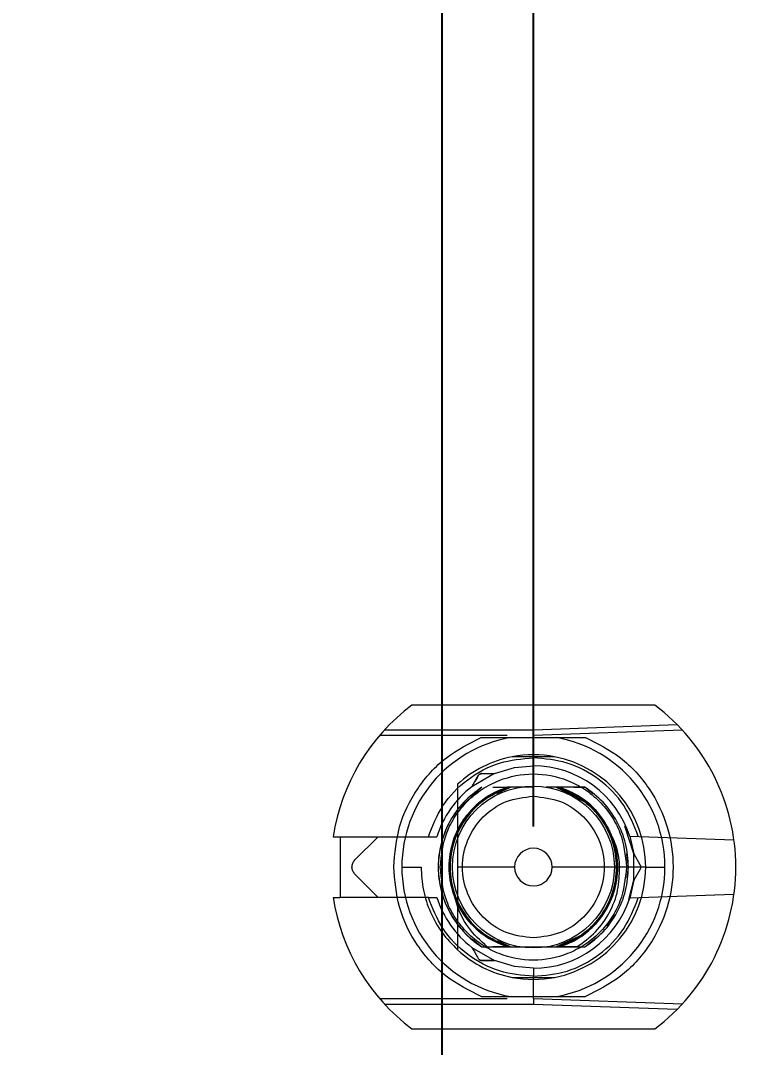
# Model space of a CAD drawing. Header units: millimetres. Extents: x -84 to 500, y -79 to 355.
# Drawn here: x 317.02 to 335.18, y 236.08 to 261.46 of the extents above; entities that cross this region are included whole.
import ezdxf
from ezdxf.lldxf.tags import DXFTag

# ---------------------------------------------------------------- set-up
doc = ezdxf.new("R2010")
doc.units = ezdxf.units.MM
doc.header["$PDSIZE"] = -1
tags = doc.linetypes.add('HIDDEN', pattern=[1.905, 1.27, -0.635]).pattern_tags.tags
tags[6:7] = [DXFTag(74, 4), DXFTag(75, 0), DXFTag(340, '0'), DXFTag(46, 1.0), DXFTag(50, 0.0), DXFTag(44, 0.0), DXFTag(45, 0.0)]
tags[4:5] = [DXFTag(74, 4), DXFTag(75, 0), DXFTag(340, '0'), DXFTag(46, 1.0), DXFTag(50, 0.0), DXFTag(44, 0.0), DXFTag(45, 0.0)]
doc.dimstyles.new('ISO-25', dxfattribs={"dimtxt": 2.5, "dimasz": 2.5, "dimexe": 1.25, "dimexo": 0.625, "dimtad": 1, "dimtxsty": 'Standard', "dimcen": 2.5, "dimadec": 0, "dimazin": 0, "dimtfac": 1, "dimtmove": 0, "dimatfit": 3, "dimfxl": 0, "dimarcsym": 0})

# ---------------------------------------------------------------- blocks, each defined once
blk = doc.blocks.new('*D104')
at = {"color": 0, "linetype": 'ByBlock', "lineweight": -2}
for p, q in [((357.387, 315.419), (357.387, 343.952)), ((359.8, 308.815), (357.387, 315.419)), ((359.8, 282.085), (359.8, 308.815))]:
    blk.add_line(p, q, dxfattribs=at)
at = {"layer": 'DEFPOINTS', "color": 0, "linetype": 'ByBlock'}
blk.add_point((359.8, 281.085), dxfattribs=at)
at = {"color": 0, "linetype": 'ByBlock', "insert": (354.113, 333.75), "char_height": 3.5, "attachment_point": 5, "rotation": 90}
blk.add_mtext('359,800', dxfattribs=at)
blk = doc.blocks.new('*D103')
at = {"color": 0, "linetype": 'ByBlock', "lineweight": -2}
blk.add_line((392.56, 287.37), (392.56, 345.31), dxfattribs=at)
at = {"layer": 'DEFPOINTS', "color": 0, "linetype": 'ByBlock'}
blk.add_point((392.56, 286.37), dxfattribs=at)
at = {"color": 0, "linetype": 'ByBlock', "insert": (389.286, 334.81), "char_height": 3.5, "attachment_point": 5, "rotation": 90}
blk.add_mtext('392,560', dxfattribs=at)
blk = doc.blocks.new('*D60')
at = {"color": 0, "linetype": 'ByBlock', "lineweight": -2}
for p, q in [((429.688, 279.42), (436.292, 282.059)), ((436.292, 282.059), (465.42, 282.059)), ((399.51, 279.42), (429.688, 279.42))]:
    blk.add_line(p, q, dxfattribs=at)
at = {"layer": 'DEFPOINTS', "color": 0, "linetype": 'ByBlock'}
blk.add_point((398.51, 279.42), dxfattribs=at)
at = {"color": 0, "linetype": 'ByBlock', "insert": (454.92, 285.333), "char_height": 3.5, "attachment_point": 5}
blk.add_mtext('279,420', dxfattribs=at)
blk = doc.blocks.new('*D190')
at = {"color": 0, "linetype": 'ByBlock', "lineweight": -2}
for p, q in [((429.827, 280.62), (436.431, 290.705)), ((436.431, 290.705), (464.964, 290.705)), ((361.265, 280.62), (429.827, 280.62))]:
    blk.add_line(p, q, dxfattribs=at)
at = {"layer": 'DEFPOINTS', "color": 0, "linetype": 'ByBlock'}
blk.add_point((360.265, 280.62), dxfattribs=at)
at = {"color": 0, "linetype": 'ByBlock', "insert": (454.762, 293.979), "char_height": 3.5, "attachment_point": 5}
blk.add_mtext('280,620', dxfattribs=at)
blk = doc.blocks.new('*D116')
at = {"color": 0, "linetype": 'ByBlock', "lineweight": -2}
for p, q in [((400.941, 308.34), (400.941, 337.468)), ((407.239, 301.736), (400.941, 308.34)), ((407.239, 211.51), (407.239, 301.736))]:
    blk.add_line(p, q, dxfattribs=at)
at = {"layer": 'DEFPOINTS', "color": 0, "linetype": 'ByBlock'}
blk.add_point((407.239, 210.51), dxfattribs=at)
at = {"color": 0, "linetype": 'ByBlock', "insert": (397.667, 326.968), "char_height": 3.5, "attachment_point": 5, "rotation": 90}
blk.add_mtext('407,239', dxfattribs=at)
blk = doc.blocks.new('*D94')
at = {"color": 0, "linetype": 'ByBlock', "lineweight": -2}
for p, q in [((432.095, 298.31), (435.867, 300.366)), ((435.867, 300.366), (463.84, 300.366)), ((426.491, 298.31), (432.095, 298.31))]:
    blk.add_line(p, q, dxfattribs=at)
at = {"layer": 'DEFPOINTS', "color": 0, "linetype": 'ByBlock'}
blk.add_point((425.491, 298.31), dxfattribs=at)
at = {"color": 0, "linetype": 'ByBlock', "insert": (453.918, 303.64), "char_height": 3.5, "attachment_point": 5}
blk.add_mtext('298,310', dxfattribs=at)
blk = doc.blocks.new('*D100')
at = {"color": 0, "linetype": 'ByBlock', "lineweight": -2}
for p, q in [((438.404, 304.8), (441.522, 311.942)), ((441.522, 311.942), (469.46, 311.942)), ((432.8, 304.8), (438.404, 304.8))]:
    blk.add_line(p, q, dxfattribs=at)
at = {"layer": 'DEFPOINTS', "color": 0, "linetype": 'ByBlock'}
blk.add_point((431.8, 304.8), dxfattribs=at)
at = {"color": 0, "linetype": 'ByBlock', "insert": (459.555, 315.216), "char_height": 3.5, "attachment_point": 5}
blk.add_mtext('304,800', dxfattribs=at)
blk = doc.blocks.new('*D102')
at = {"color": 0, "linetype": 'ByBlock', "lineweight": -2}
for p, q in [((423.034, 313.81), (423.034, 341.188)), ((431.8, 311.404), (423.034, 313.81)), ((431.8, 305.8), (431.8, 311.404))]:
    blk.add_line(p, q, dxfattribs=at)
at = {"layer": 'DEFPOINTS', "color": 0, "linetype": 'ByBlock'}
blk.add_point((431.8, 304.8), dxfattribs=at)
at = {"color": 0, "linetype": 'ByBlock', "insert": (419.76, 331.563), "char_height": 3.5, "attachment_point": 5, "rotation": 90}
blk.add_mtext('431,800', dxfattribs=at)
blk = doc.blocks.new('*D114')
at = {"color": 0, "linetype": 'ByBlock', "lineweight": -2}
for p, q in [((427.163, 240.585), (433.767, 246.415)), ((433.767, 246.415), (462.895, 246.415)), ((407.051, 240.585), (427.163, 240.585))]:
    blk.add_line(p, q, dxfattribs=at)
at = {"layer": 'DEFPOINTS', "color": 0, "linetype": 'ByBlock'}
blk.add_point((406.051, 240.585), dxfattribs=at)
at = {"color": 0, "linetype": 'ByBlock', "insert": (452.395, 249.689), "char_height": 3.5, "attachment_point": 5}
blk.add_mtext('240,585', dxfattribs=at)
blk = doc.blocks.new('*D117')
at = {"color": 0, "linetype": 'ByBlock', "lineweight": -2}
for p, q in [((375.623, 311.577), (375.623, 340.11)), ((378.2, 304.973), (375.623, 311.577)), ((378.2, 242.005), (378.2, 304.973))]:
    blk.add_line(p, q, dxfattribs=at)
at = {"layer": 'DEFPOINTS', "color": 0, "linetype": 'ByBlock'}
blk.add_point((378.2, 241.005), dxfattribs=at)
at = {"color": 0, "linetype": 'ByBlock', "insert": (372.349, 329.907), "char_height": 3.5, "attachment_point": 5, "rotation": 90}
blk.add_mtext('378,200', dxfattribs=at)
blk = doc.blocks.new('*D118')
at = {"color": 0, "linetype": 'ByBlock', "lineweight": -2}
for p, q in [((346.874, 316.264), (346.874, 343.047)), ((350.01, 309.66), (346.874, 316.264)), ((350.01, 242.005), (350.01, 309.66))]:
    blk.add_line(p, q, dxfattribs=at)
at = {"layer": 'DEFPOINTS', "color": 0, "linetype": 'ByBlock'}
blk.add_point((350.01, 241.005), dxfattribs=at)
at = {"color": 0, "linetype": 'ByBlock', "insert": (343.6, 333.72), "char_height": 3.5, "attachment_point": 5, "rotation": 90}
blk.add_mtext('350,010', dxfattribs=at)
blk = doc.blocks.new('*D186')
at = {"color": 0, "linetype": 'ByBlock', "lineweight": -2}
for p, q in [((332.635, 315.682), (332.635, 344.81)), ((329.69, 309.078), (332.635, 315.682)), ((329.69, 241.54), (329.69, 309.078))]:
    blk.add_line(p, q, dxfattribs=at)
at = {"layer": 'DEFPOINTS', "color": 0, "linetype": 'ByBlock'}
blk.add_point((329.69, 240.54), dxfattribs=at)
at = {"color": 0, "linetype": 'ByBlock', "insert": (329.361, 334.31), "char_height": 3.5, "attachment_point": 5, "rotation": 90}
blk.add_mtext('329,690', dxfattribs=at)
blk = doc.blocks.new('*D185')
at = {"color": 0, "linetype": 'ByBlock', "lineweight": -2}
for p, q in [((325.43, 309.484), (325.43, 338.612)), ((327.44, 302.88), (325.43, 309.484)), ((327.44, 174.27), (327.44, 302.88))]:
    blk.add_line(p, q, dxfattribs=at)
at = {"layer": 'DEFPOINTS', "color": 0, "linetype": 'ByBlock'}
blk.add_point((327.44, 173.27), dxfattribs=at)
at = {"color": 0, "linetype": 'ByBlock', "insert": (322.156, 328.112), "char_height": 3.5, "attachment_point": 5, "rotation": 90}
blk.add_mtext('327,440', dxfattribs=at)
blk = doc.blocks.new('*D187')
at = {"color": 0, "linetype": 'ByBlock', "lineweight": -2}
for p, q in [((338.803, 312.856), (338.803, 341.984)), ((347.76, 306.252), (338.803, 312.856)), ((347.76, 174.27), (347.76, 306.252))]:
    blk.add_line(p, q, dxfattribs=at)
at = {"layer": 'DEFPOINTS', "color": 0, "linetype": 'ByBlock'}
blk.add_point((347.76, 173.27), dxfattribs=at)
at = {"color": 0, "linetype": 'ByBlock', "insert": (335.529, 331.484), "char_height": 3.5, "attachment_point": 5, "rotation": 90}
blk.add_mtext('347,760', dxfattribs=at)
blk = doc.blocks.new('*D188')
at = {"color": 0, "linetype": 'ByBlock', "lineweight": -2}
for p, q in [((366.99, 308.283), (366.99, 337.411)), ((375.63, 301.679), (366.99, 308.283)), ((375.63, 176.67), (375.63, 301.679))]:
    blk.add_line(p, q, dxfattribs=at)
at = {"layer": 'DEFPOINTS', "color": 0, "linetype": 'ByBlock'}
blk.add_point((375.63, 175.67), dxfattribs=at)
at = {"color": 0, "linetype": 'ByBlock', "insert": (363.716, 326.911), "char_height": 3.5, "attachment_point": 5, "rotation": 90}
blk.add_mtext('375,630', dxfattribs=at)

msp = doc.modelspace()

# ---------------------------------------------------------------- linework, layer by layer
at = {"color": 7, "linetype": 'Continuous', "lineweight": 15}
for p, q in [((332.69, 244.54), (326.69, 244.54)), ((324.7466, 241.29), (324.915, 241.29)), ((324.915, 241.29), (324.915, 239.79)), ((326.44, 240.54), (326.915, 240.54)), ((329.2252, 240.54), (327.815, 240.54)), ((332.465, 240.54), (330.1548, 240.54)), ((332.465, 240.54), (332.94, 240.54)), ((324.7466, 239.79), (324.915, 239.79)), ((326.69, 236.54), (332.69, 236.54))]:
    msp.add_line(p, q, dxfattribs=at)
at = {"color": 7, "linetype": 'HIDDEN', "lineweight": 0}
for p, q in [((326.0187, 243.9343), (329.69, 243.9343)), ((329.69, 243.9344), (333.2425, 244.0585)), ((329.69, 243.79), (329.69, 243.9344)), ((333.3757, 243.9187), (329.69, 243.79)), ((329.0397, 243.79), (325.8903, 243.79)), ((329.69, 243.24), (329.69, 243.79)), ((329.69, 243.24), (329.69, 243.04)), ((330.2144, 243.265), (330.2144, 243.265)), ((328.7301, 242.8484), (328.1709, 242.5255)), ((328.1709, 242.5255), (328.3284, 242.7984)), ((327.8008, 241.9376), (328.4165, 242.515)), ((328.4165, 242.515), (328.1805, 242.3172)), ((328.4674, 242.2211), (329.0391, 242.515)), ((328.4674, 242.221), (329.0391, 242.515)), ((328.6891, 242.515), (329.0391, 242.515)), ((328.785, 242.3552), (329.124, 242.515)), ((329.124, 242.515), (328.785, 242.3552)), ((329.0391, 242.515), (328.798, 242.391)), ((329.3748, 242.515), (329.124, 242.515)), ((329.6084, 242.515), (329.3748, 242.515)), ((329.69, 242.515), (329.4219, 242.515)), ((330.256, 242.515), (330.0052, 242.515)), ((330.256, 242.515), (330.9615, 242.1538)), ((330.256, 242.515), (330.7259, 242.2934)), ((330.7258, 242.2935), (330.256, 242.515)), ((330.256, 242.515), (330.7881, 242.2641)), ((330.7881, 242.2641), (330.256, 242.515)), ((330.256, 242.515), (330.7881, 242.2641)), ((330.7881, 242.2641), (330.256, 242.515)), ((330.9635, 242.515), (330.3409, 242.515)), ((330.7879, 242.2852), (330.3409, 242.515)), ((330.3409, 242.515), (330.8549, 242.2507)), ((330.8549, 242.2507), (330.3409, 242.515)), ((330.3409, 242.515), (330.8549, 242.2507)), ((330.6909, 242.515), (330.9635, 242.515)), ((331.1029, 242.3982), (330.9635, 242.515)), ((331.161, 242.3496), (330.9635, 242.515)), ((332.1691, 240.8629), (331.9489, 241.551)), ((332.0701, 241.3049), (334.6442, 241.215)), ((332.0701, 241.3049), (332.1691, 240.8629)), ((324.915, 241.29), (327.0963, 241.29)), ((325.2819, 240.7168), (325.8552, 241.29)), ((332.04, 240.54), (331.9994, 240.8637)), ((332.04, 240.54), (332.0011, 240.8503)), ((332.1691, 240.8629), (332.3266, 240.59)), ((332.1691, 240.2171), (332.1691, 240.8629)), ((332.0068, 240.2751), (332.04, 240.54)), ((325.8552, 239.79), (325.2819, 240.3632)), ((332.3266, 240.49), (332.1691, 240.2171)), ((332.05, 239.7392), (332.1691, 240.2171)), ((332.1691, 240.2171), (332.0701, 239.7751)), ((327.0963, 239.79), (324.915, 239.79)), ((334.6442, 239.865), (332.0701, 239.7751)), ((331.5145, 239.0834), (331.7252, 239.365)), ((330.8125, 238.8274), (330.256, 238.565)), ((330.256, 238.565), (330.8125, 238.8274)), ((330.8125, 238.8274), (330.256, 238.565)), ((330.256, 238.565), (330.8125, 238.8274)), ((330.3409, 238.565), (330.8532, 238.8284)), ((330.9635, 238.565), (331.237, 238.7942)), ((328.1709, 238.5545), (328.7301, 238.2316)), ((328.1881, 238.7564), (328.4165, 238.565)), ((328.2382, 238.7144), (328.4165, 238.565)), ((328.4165, 238.565), (329.3748, 238.565)), ((328.6891, 238.565), (329.0391, 238.565)), ((329.0391, 238.565), (328.6891, 238.565)), ((328.7243, 238.7269), (329.0391, 238.565)), ((329.124, 238.565), (328.8067, 238.7146)), ((328.8111, 238.7125), (329.124, 238.565)), ((329.3748, 238.565), (330.0052, 238.565)), ((330.0052, 238.565), (330.7626, 238.565)), ((330.3409, 238.565), (330.9635, 238.565)), ((330.7626, 238.565), (330.3409, 238.565)), ((328.7301, 238.2316), (328.415, 238.2316)), ((329.69, 238.04), (329.69, 237.84)), ((329.69, 237.29), (329.69, 237.84)), ((325.8903, 237.29), (329.0397, 237.29)), ((329.69, 237.29), (333.3757, 237.1613)), ((329.69, 237.29), (329.69, 237.1457)), ((329.69, 237.1457), (326.0187, 237.1457)), ((333.2425, 237.0215), (329.69, 237.1456))]:
    msp.add_line(p, q, dxfattribs=at)
at = {"color": 7, "linetype": 'HIDDEN', "lineweight": 0, "flags": 128}
for points in [[(328.7301, 242.8484), (329.2244, 242.9963), (329.6985, 243.04)], [(328.4165, 242.515), (328.4165, 242.515)], [(329.124, 242.515), (329.124, 242.515)], [(329.124, 242.515), (329.124, 242.515)], [(329.124, 242.515), (329.124, 242.515)], [(329.124, 242.515), (329.124, 242.515)], [(329.124, 242.515), (329.124, 242.515)], [(330.256, 242.515), (330.256, 242.515)], [(330.256, 242.515), (330.256, 242.515)], [(330.256, 242.515), (330.256, 242.515)], [(330.256, 242.515), (330.256, 242.515)], [(330.256, 242.515), (330.256, 242.515)], [(330.256, 242.515), (330.256, 242.515)], [(330.256, 242.515), (330.256, 242.515)], [(330.256, 242.515), (330.256, 242.515)], [(330.9635, 242.515), (330.9635, 242.515)], [(327.7608, 239.7639), (327.757, 239.7925), (327.7569, 239.8014), (327.7571, 239.8027), (327.7575, 239.8036), (327.7577, 239.8037), (327.7577, 239.8038), (327.7578, 239.8038), (327.7578, 239.8038), (327.7578, 239.8038), (327.7578, 239.8038), (327.7578, 239.8038), (327.7577, 239.8038), (327.7575, 239.8038), (327.7574, 239.8038), (327.7574, 239.8038), (327.7574, 239.8038), (327.7574, 239.8038), (327.7574, 239.8038), (327.7575, 239.8038), (327.7577, 239.8039), (327.7579, 239.8039), (327.758, 239.804), (327.758, 239.804), (327.7581, 239.804), (327.7581, 239.804), (327.7581, 239.804), (327.7581, 239.804), (327.7584, 239.804), (327.7588, 239.8039), (327.7594, 239.8035), (327.7621, 239.8006), (327.8263, 239.6711), (327.9134, 239.5081)], [(331.4692, 239.5128), (331.4692, 239.5128)], [(328.4165, 238.565), (328.4165, 238.565)], [(328.4165, 238.565), (328.4165, 238.565)], [(328.4165, 238.565), (328.4165, 238.565)], [(328.4165, 238.565), (328.4165, 238.565)], [(328.4165, 238.565), (328.4165, 238.565)], [(328.4165, 238.565), (328.4165, 238.565)], [(328.4165, 238.565), (328.4165, 238.565)], [(328.4165, 238.565), (328.4165, 238.565)], [(329.3748, 238.565), (329.3748, 238.565)], [(330.0052, 238.565), (330.0052, 238.565)], [(330.7172, 238.7608), (330.7172, 238.7608)], [(330.9635, 238.565), (330.9635, 238.565)], [(330.9635, 238.565), (330.9635, 238.565)], [(330.9635, 238.565), (330.9635, 238.565)], [(330.9635, 238.565), (330.9635, 238.565)], [(330.9635, 238.565), (330.9635, 238.565)], [(330.9635, 238.565), (330.9635, 238.565)], [(330.9635, 238.565), (330.9635, 238.565)], [(329.69, 238.04), (329.2244, 238.0837), (328.7301, 238.2316)]]:
    msp.add_lwpolyline(points, dxfattribs=at)
at = {"color": 7, "linetype": 'HIDDEN', "lineweight": 0}
msp.add_circle((329.69, 240.54), 2, dxfattribs=at)
at = {"color": 7, "linetype": 'Continuous', "lineweight": 15}
for radius, start, end in [(5, 126.8699, 171.37307), (5, 306.8699, 53.1301), (3.25, 100.06327, 180), (3.25, 0, 79.93673), (2.775, 100.89324, 132.50663), (2.775, 79.10676, 100.89295), (2.775, 0, 79.10705), (0.4648, 0, 180), (3.25, 180, 259.93673), (0.4648, 180, 0), (2.775, 280.89295, 0), (3.25, 280.06327, 0), (5, 188.62693, 233.1301), (2.775, 227.49336, 259.10705), (2.775, 259.10668, 280.89376)]:
    msp.add_arc((329.69, 240.54), radius, start, end, dxfattribs=at)
at = {"color": 7, "linetype": 'HIDDEN', "lineweight": 0}
for radius, start, end in [(2.5, 17.81569, 90), (2.5, 127.42024, 162.5424), (2.35, 143.50581, 237.18508), (2.5, 197.4576, 232.57976), (2.5, 270, 342.18431)]:
    msp.add_arc((329.69, 240.54), radius, start, end, dxfattribs=at)
at = {"color": 7, "linetype": 'Continuous', "lineweight": 15}
for points, knots in [([(326.24, 240.546), (326.2686, 240.8795), (326.3272, 241.5617), (326.7934, 242.4995), (327.4903, 243.2811), (328.1017, 243.5893), (328.4006, 243.74)], [0, 0, 0, 0, 0.2444238, 0.5, 0.7555762, 1, 1, 1, 1]), ([(328.4006, 243.74), (328.5351, 243.74), (328.7089, 243.74), (328.9032, 243.74), (328.9838, 243.74), (329.0378, 243.74), (329.0774, 243.74), (329.1036, 243.74), (329.1176, 243.74), (329.1217, 243.74), (329.122, 243.74), (329.1221, 243.74)], [0, 0, 0, 0, 0.5219302, 0.6747067, 0.7796367, 0.8517307, 0.9016652, 0.9545658, 0.9758811, 0.9930943, 1, 1, 1, 1]), ([(329.1221, 243.74), (329.298, 243.74), (329.6505, 243.74), (330.0436, 243.74), (330.236, 243.74), (330.2579, 243.74)], [0, 0, 0, 0, 0.4691002, 0.9396132, 1, 1, 1, 1]), ([(330.2579, 243.74), (330.2584, 243.74), (330.2596, 243.74), (330.2713, 243.74), (330.3148, 243.74), (330.5113, 243.74), (330.7452, 243.74), (330.9414, 243.74), (330.9794, 243.74)], [0, 0, 0, 0, 0.0169294, 0.0393005, 0.081695, 0.2361978, 0.8521567, 1, 1, 1, 1]), ([(330.9794, 243.74), (331.2784, 243.5891), (331.8901, 243.2803), (332.5922, 242.497), (333.0406, 241.5573), (333.1886, 240.54), (333.0406, 239.5227), (332.5922, 238.583), (331.8901, 237.7997), (331.2784, 237.4909), (330.9794, 237.34)], [0, 0, 0, 0, 0.1222036, 0.25, 0.3777964, 0.5, 0.6222036, 0.75, 0.8777964, 1, 1, 1, 1]), ([(330.2144, 243.265), (329.9243, 243.265), (329.5712, 243.265), (329.227, 243.265), (329.1656, 243.265)], [0, 0, 0, 0, 0.8214863, 1, 1, 1, 1]), ([(327.815, 242.5857), (327.815, 242.1481), (327.815, 241.5452), (327.815, 240.7563), (327.815, 240.54)], [0, 0, 0, 0, 0.7257574, 1, 1, 1, 1]), ([(328.4006, 237.34), (328.1009, 237.4912), (327.4877, 237.8005), (326.7897, 238.5854), (326.3242, 239.5271), (326.2676, 240.2115), (326.24, 240.546)], [0, 0, 0, 0, 0.2443904, 0.5, 0.7556096, 1, 1, 1, 1]), ([(326.915, 240.54), (326.9264, 240.3482), (326.9493, 239.9647), (327.1341, 239.4155), (327.414, 238.9083), (327.6813, 238.6323), (327.815, 238.4943)], [0, 0, 0, 0, 0.2500002, 0.5000003, 0.7500002, 1, 1, 1, 1]), ([(327.815, 240.54), (327.815, 240.3451), (327.815, 239.8407), (327.815, 239.1589), (327.815, 238.7099), (327.815, 238.4943)], [0, 0, 0, 0, 0.2465257, 0.6381396, 1, 1, 1, 1]), ([(329.1656, 237.815), (329.4557, 237.815), (329.8088, 237.815), (330.153, 237.815), (330.2144, 237.815)], [0, 0, 0, 0, 0.821497, 1, 1, 1, 1]), ([(328.4006, 237.34), (328.5351, 237.34), (328.7089, 237.34), (328.9032, 237.34), (328.9838, 237.34), (329.0378, 237.34), (329.0774, 237.34), (329.1036, 237.34), (329.1176, 237.34), (329.1217, 237.34), (329.122, 237.34), (329.1221, 237.34)], [0, 0, 0, 0, 0.52193018, 0.67470674, 0.7796367, 0.85173069, 0.90166518, 0.95456581, 0.97588111, 0.99309434, 1, 1, 1, 1]), ([(329.1221, 237.34), (329.298, 237.34), (329.6505, 237.34), (330.0436, 237.34), (330.236, 237.34), (330.2579, 237.34)], [0, 0, 0, 0, 0.4691002, 0.9396132, 1, 1, 1, 1]), ([(330.2579, 237.34), (330.2584, 237.34), (330.2596, 237.34), (330.2713, 237.34), (330.3148, 237.34), (330.5113, 237.34), (330.7452, 237.34), (330.9414, 237.34), (330.9794, 237.34)], [0, 0, 0, 0, 0.0169294, 0.0393005, 0.081695, 0.2361978, 0.8521567, 1, 1, 1, 1])]:
    msp.add_open_spline(points, degree=3, knots=knots, dxfattribs=at)
at = {"color": 7, "linetype": 'HIDDEN', "lineweight": 0}
for points, knots in [([(327.0963, 241.29), (327.1995, 241.5543), (327.4117, 242.0972), (328.0409, 242.7335), (328.8269, 243.1612), (329.4074, 243.2142), (329.69, 243.24)], [0, 0, 0, 0, 0.2433924, 0.5, 0.7566076, 1, 1, 1, 1]), ([(332.2816, 241.2975), (332.1778, 241.561), (331.9647, 242.1021), (331.3358, 242.7357), (330.5512, 243.1616), (329.972, 243.2143), (329.69, 243.24)], [0, 0, 0, 0, 0.24342254, 0.5, 0.75657746, 1, 1, 1, 1]), ([(327.39, 240.54), (327.4209, 240.8292), (327.4686, 241.2757), (327.7549, 241.8119), (328.0521, 242.1773), (328.4181, 242.4765), (328.9541, 242.7538), (329.69, 242.8958), (330.4257, 242.7538), (330.9618, 242.4766), (331.3277, 242.1775), (331.625, 241.812), (331.9114, 241.2759), (331.9591, 240.8292), (331.99, 240.54)], [0, 0, 0, 0, 0.1197215, 0.1848235, 0.25, 0.315102, 0.3802785, 0.5, 0.6197215, 0.6848235, 0.75, 0.815102, 0.8802785, 1, 1, 1, 1]), ([(328.3284, 242.7984), (328.3333, 242.8056), (328.3431, 242.82), (328.3645, 242.8358), (328.3889, 242.8464), (328.4063, 242.8477), (328.415, 242.8484)], [0, 0, 0, 0, 0.2508005, 0.5000001, 0.7491996, 1, 1, 1, 1]), ([(328.415, 242.8484), (328.4073, 242.8481), (328.3969, 242.8477), (328.3796, 242.8421), (328.3713, 242.8384), (328.3655, 242.8353), (328.3598, 242.8318), (328.3522, 242.8264), (328.3382, 242.814), (328.3326, 242.805), (328.3284, 242.7984)], [0, 0, 0, 0, 0.30014842, 0.40667581, 0.452606, 0.49587337, 0.54009922, 0.58672415, 0.69453874, 1, 1, 1, 1]), ([(328.415, 242.8484), (328.497, 242.8484), (328.6054, 242.8484), (328.7019, 242.8484), (328.7265, 242.8484), (328.7289, 242.8484), (328.7301, 242.8484)], [0, 0, 0, 0, 0.6387178, 0.8437471, 0.9250006, 1, 1, 1, 1]), ([(328.3284, 242.7984), (328.2874, 242.7273), (328.2332, 242.6335), (328.185, 242.5499), (328.1726, 242.5286), (328.1714, 242.5265), (328.1709, 242.5255)], [0, 0, 0, 0, 0.63872116, 0.84375218, 0.92500378, 1, 1, 1, 1]), ([(329.0391, 242.515), (328.8392, 242.4283), (328.4393, 242.2548), (327.9781, 241.7765), (327.6788, 241.1917), (327.5764, 240.54), (327.6788, 239.8884), (327.9781, 239.3035), (328.4393, 238.8252), (328.8392, 238.6517), (329.0391, 238.565)], [0, 0, 0, 0, 0.12499992, 0.24999986, 0.37499982, 0.4999998, 0.62499981, 0.74999985, 0.87499991, 1, 1, 1, 1]), ([(329.124, 238.565), (328.9172, 238.6459), (328.5035, 238.8077), (328.0213, 239.2843), (327.7074, 239.876), (327.5996, 240.54), (327.7073, 241.204), (328.0213, 241.7957), (328.5035, 242.2723), (328.9172, 242.4341), (329.124, 242.515)], [0, 0, 0, 0, 0.1249999, 0.2499999, 0.375, 0.5000001, 0.625, 0.75, 0.8750001, 1, 1, 1, 1]), ([(329.124, 242.515), (328.9172, 242.4341), (328.5035, 242.2723), (328.0213, 241.7957), (327.7073, 241.204), (327.5996, 240.54), (327.7074, 239.876), (328.0213, 239.2843), (328.5035, 238.8077), (328.9172, 238.6459), (329.124, 238.565)], [0, 0, 0, 0, 0.1249999, 0.25, 0.375, 0.4999999, 0.625, 0.7500001, 0.8750001, 1, 1, 1, 1]), ([(329.124, 238.5651), (328.9172, 238.646), (328.5035, 238.8078), (328.0213, 239.2843), (327.7074, 239.876), (327.5996, 240.54), (327.7074, 241.204), (328.0213, 241.7957), (328.5035, 242.2722), (328.9172, 242.434), (329.124, 242.515)], [0, 0, 0, 0, 0.125, 0.2499999, 0.3749997, 0.4999996, 0.6249996, 0.7499996, 0.8749997, 1, 1, 1, 1]), ([(329.124, 242.515), (328.9172, 242.434), (328.5035, 242.2722), (328.0213, 241.7957), (327.7074, 241.204), (327.5996, 240.54), (327.7074, 239.876), (328.0213, 239.2843), (328.5035, 238.8078), (328.9172, 238.646), (329.124, 238.5651)], [0, 0, 0, 0, 0.1250003, 0.2500004, 0.3750004, 0.5000004, 0.6250003, 0.7500001, 0.875, 1, 1, 1, 1]), ([(329.124, 238.565), (328.9172, 238.646), (328.5035, 238.8078), (328.0213, 239.2843), (327.7074, 239.876), (327.5996, 240.54), (327.7074, 241.204), (328.0213, 241.7957), (328.5035, 242.2722), (328.9172, 242.434), (329.124, 242.515)], [0, 0, 0, 0, 0.1250001, 0.2500001, 0.375, 0.5, 0.6249999, 0.7499998, 0.8749999, 1, 1, 1, 1]), ([(329.124, 242.515), (328.9172, 242.434), (328.5035, 242.2722), (328.0213, 241.7957), (327.7074, 241.204), (327.5996, 240.54), (327.7074, 239.876), (328.0213, 239.2843), (328.5035, 238.8078), (328.9172, 238.646), (329.124, 238.565)], [0, 0, 0, 0, 0.1250001, 0.2500002, 0.3750001, 0.5, 0.625, 0.7499999, 0.8749999, 1, 1, 1, 1]), ([(328.0183, 241.7768), (328.1598, 241.9394), (328.4428, 242.2646), (328.8403, 242.4315), (329.0391, 242.515)], [0, 0, 0, 0, 0.5000004, 1, 1, 1, 1]), ([(328.2459, 242.0009), (328.3151, 242.0776), (328.5302, 242.3162), (328.8333, 242.4346), (329.0391, 242.515)], [0, 0, 0, 0, 0.32127903, 1, 1, 1, 1]), ([(329.124, 242.515), (328.9848, 242.4668), (328.7064, 242.3704), (328.4723, 242.1914), (328.3553, 242.1019)], [0, 0, 0, 0, 0.5000007, 1, 1, 1, 1]), ([(329.124, 242.515), (329.1236, 242.515), (329.1229, 242.515), (329.116, 242.515), (329.0894, 242.515), (329.0609, 242.515), (329.0391, 242.515)], [0, 0, 0, 0, 0.0688976, 0.145453, 0.3449293, 1, 1, 1, 1]), ([(329.0391, 242.515), (329.0607, 242.515), (329.0888, 242.515), (329.116, 242.515), (329.1229, 242.515), (329.1237, 242.515), (329.124, 242.515)], [0, 0, 0, 0, 0.6594708, 0.8553283, 0.9305157, 1, 1, 1, 1]), ([(330.256, 242.515), (330.2564, 242.515), (330.2571, 242.515), (330.264, 242.515), (330.2906, 242.515), (330.3191, 242.515), (330.3409, 242.515)], [0, 0, 0, 0, 0.06886768, 0.14541571, 0.34490932, 1, 1, 1, 1]), ([(330.3409, 242.515), (330.3193, 242.515), (330.2912, 242.515), (330.264, 242.515), (330.2571, 242.515), (330.2563, 242.515), (330.256, 242.515)], [0, 0, 0, 0, 0.6593585, 0.8552741, 0.9304978, 1, 1, 1, 1]), ([(330.256, 242.515), (330.2564, 242.515), (330.2572, 242.515), (330.264, 242.515), (330.2906, 242.515), (330.3191, 242.515), (330.3409, 242.515)], [0, 0, 0, 0, 0.0689479, 0.1455816, 0.3451712, 1, 1, 1, 1]), ([(330.256, 238.565), (330.4628, 238.6459), (330.8765, 238.8077), (331.3588, 239.2842), (331.6726, 239.876), (331.7804, 240.54), (331.6727, 241.204), (331.3587, 241.7958), (330.8765, 242.2722), (330.4628, 242.4341), (330.256, 242.515)], [0, 0, 0, 0, 0.125, 0.2499999, 0.3749999, 0.5, 0.625, 0.7499999, 0.8749999, 1, 1, 1, 1]), ([(330.3409, 242.515), (330.5408, 242.4283), (330.9407, 242.2548), (331.4019, 241.7765), (331.7012, 241.1917), (331.8037, 240.54), (331.7012, 239.8884), (331.4019, 239.3035), (330.9407, 238.8252), (330.5409, 238.6517), (330.3409, 238.565)], [0, 0, 0, 0, 0.125, 0.25, 0.375, 0.5, 0.6250001, 0.75, 0.875, 1, 1, 1, 1]), ([(331.6295, 241.2571), (331.5543, 241.4299), (331.3924, 241.8019), (330.9378, 242.2537), (330.5399, 242.4279), (330.3409, 242.515)], [0, 0, 0, 0, 0.3025439, 0.6512717, 1, 1, 1, 1]), ([(330.3409, 242.515), (330.5449, 242.4323), (330.8895, 242.2925), (331.1332, 242.015), (331.2326, 241.9018)], [0, 0, 0, 0, 0.5921104, 1, 1, 1, 1]), ([(329.0391, 238.565), (328.8392, 238.6517), (328.4393, 238.8251), (327.9781, 239.3036), (327.6791, 239.8881), (327.5755, 240.5411), (327.6822, 241.1876), (327.9371, 241.7308), (328.2116, 241.9782), (328.3245, 242.0799)], [0, 0, 0, 0, 0.1492875, 0.2985749, 0.4478623, 0.5971496, 0.746437, 0.8957243, 1, 1, 1, 1]), ([(329.0391, 238.565), (328.8392, 238.6517), (328.4393, 238.8251), (327.9781, 239.3036), (327.6791, 239.8881), (327.5754, 240.5411), (327.6823, 241.1875), (327.9351, 241.7277), (328.2067, 241.9727), (328.3167, 242.072)], [0, 0, 0, 0, 0.1496693, 0.2993386, 0.4490079, 0.5986771, 0.7483464, 0.8980157, 1, 1, 1, 1]), ([(328.3146, 242.0699), (328.2053, 241.9713), (327.9345, 241.7269), (327.6823, 241.1875), (327.5754, 240.5411), (327.679, 239.888), (327.978, 239.3036), (328.4393, 238.8251), (328.8392, 238.6517), (329.0391, 238.565)], [0, 0, 0, 0, 0.1013776, 0.2511479, 0.4009184, 0.550689, 0.7004591, 0.8502298, 1, 1, 1, 1]), ([(328.3553, 242.1019), (328.2632, 242.0153), (328.155, 241.9136), (328.0509, 241.8), (328.029, 241.7805), (328.0221, 241.7767), (328.0197, 241.7763), (328.0188, 241.7765), (328.0184, 241.7767), (328.0183, 241.7768)], [0, 0, 0, 0, 0.80535932, 0.94596672, 0.98269229, 0.9932326, 0.99691866, 0.99850221, 1, 1, 1, 1]), ([(330.9615, 242.1538), (331.0998, 242.0257), (331.3765, 241.7696), (331.6398, 241.2611), (331.7641, 240.7072), (331.7312, 240.1387), (331.5464, 239.6001), (331.2217, 239.1345), (330.7855, 238.7635), (330.4325, 238.6312), (330.256, 238.565)], [0, 0, 0, 0, 0.125, 0.2500002, 0.3750006, 0.5000009, 0.6250009, 0.7500008, 0.8750004, 1, 1, 1, 1]), ([(331.5625, 241.4446), (331.4799, 241.5787), (331.3156, 241.8456), (331.0791, 242.0514), (330.9615, 242.1538)], [0, 0, 0, 0, 0.502467, 1, 1, 1, 1]), ([(329.0391, 238.565), (328.8392, 238.6517), (328.4393, 238.8251), (327.978, 239.3036), (327.6791, 239.888), (327.5751, 240.5414), (327.6835, 241.1865), (327.9169, 241.6995), (328.1615, 241.9236), (328.2459, 242.0009)], [0, 0, 0, 0, 0.1532182, 0.3064365, 0.4596547, 0.6128729, 0.7660911, 0.9193093, 1, 1, 1, 1]), ([(328.0051, 241.7587), (327.8939, 241.5713), (327.6716, 241.1964), (327.5783, 240.5387), (327.6783, 239.8887), (327.9783, 239.3034), (328.4393, 238.8252), (328.8392, 238.6517), (329.0391, 238.565)], [0, 0, 0, 0, 0.1666667, 0.3333333, 0.5, 0.6666666, 0.8333333, 1, 1, 1, 1]), ([(330.3409, 238.565), (330.4782, 238.6198), (330.7527, 238.7294), (331.1086, 238.9994), (331.4027, 239.3325), (331.6188, 239.7218), (331.7485, 240.1477), (331.7836, 240.5907), (331.7304, 241.0342), (331.6184, 241.3078), (331.5625, 241.4446)], [0, 0, 0, 0, 0.12500013, 0.25000025, 0.37500036, 0.50000042, 0.62500041, 0.75000034, 0.87500016, 1, 1, 1, 1]), ([(331.5625, 241.4446), (331.6305, 241.3019), (331.7674, 241.015), (331.8018, 240.699), (331.8191, 240.54)], [0, 0, 0, 0, 0.4970634, 1, 1, 1, 1]), ([(327.0963, 241.29), (327.124, 241.29), (327.1791, 241.29), (327.2473, 241.29), (327.2965, 241.29), (327.3023, 241.29), (327.3052, 241.29)], [0, 0, 0, 0, 0.2581054, 0.5125954, 0.7555938, 1, 1, 1, 1]), ([(331.99, 240.54), (331.9591, 240.2508), (331.9114, 239.8043), (331.6251, 239.2681), (331.3279, 238.9027), (330.9619, 238.6035), (330.4259, 238.3262), (329.69, 238.1842), (328.9543, 238.3262), (328.4182, 238.6034), (328.0523, 238.9025), (327.755, 239.268), (327.4686, 239.8041), (327.4209, 240.2508), (327.39, 240.54)], [0, 0, 0, 0, 0.1197215, 0.1848235, 0.25, 0.315102, 0.3802785, 0.5, 0.6197215, 0.6848235, 0.75, 0.815102, 0.8802785, 1, 1, 1, 1]), ([(330.7626, 238.565), (330.9255, 238.6822), (331.2492, 238.915), (331.59, 239.408), (331.8038, 239.9594), (331.814, 240.3474), (331.8191, 240.54)], [0, 0, 0, 0, 0.2550541, 0.5067387, 0.755054, 1, 1, 1, 1]), ([(329.69, 237.84), (329.4074, 237.8658), (328.8269, 237.9188), (328.0409, 238.3465), (327.4117, 238.9828), (327.1995, 239.5257), (327.0963, 239.79)], [0, 0, 0, 0, 0.2433924, 0.5, 0.7566076, 1, 1, 1, 1]), ([(327.0963, 239.79), (327.1241, 239.79), (327.1793, 239.79), (327.2475, 239.79), (327.2965, 239.79), (327.3023, 239.79), (327.3052, 239.79)], [0, 0, 0, 0, 0.2586201, 0.5136175, 0.7560903, 1, 1, 1, 1]), ([(329.69, 237.84), (329.972, 237.8657), (330.5512, 237.9184), (331.3358, 238.3443), (331.9647, 238.9779), (332.1778, 239.519), (332.2816, 239.7825)], [0, 0, 0, 0, 0.24342254, 0.5, 0.75657746, 1, 1, 1, 1]), ([(328.551, 238.565), (328.3842, 238.7177), (328.0504, 239.0232), (327.8363, 239.4756), (327.7701, 239.7283), (327.7607, 239.7639)], [0, 0, 0, 0, 0.461832, 0.924144, 1, 1, 1, 1]), ([(328.1709, 238.5545), (328.1714, 238.5535), (328.1727, 238.5514), (328.185, 238.53), (328.2152, 238.4778), (328.2654, 238.3907), (328.3063, 238.3199), (328.3284, 238.2816)], [0, 0, 0, 0, 0.074114, 0.1549226, 0.3599105, 0.65372, 1, 1, 1, 1]), ([(329.124, 238.565), (329.1236, 238.565), (329.1229, 238.565), (329.116, 238.565), (329.0894, 238.565), (329.0609, 238.565), (329.0391, 238.565)], [0, 0, 0, 0, 0.0689112, 0.1454773, 0.3449614, 1, 1, 1, 1]), ([(329.0391, 238.565), (329.0607, 238.565), (329.0888, 238.565), (329.116, 238.565), (329.1229, 238.565), (329.1236, 238.565), (329.124, 238.565)], [0, 0, 0, 0, 0.6593264, 0.8552765, 0.9305099, 1, 1, 1, 1]), ([(329.124, 238.565), (329.1237, 238.565), (329.1229, 238.565), (329.1161, 238.565), (329.0894, 238.565), (329.0609, 238.565), (329.0391, 238.565)], [0, 0, 0, 0, 0.0688397, 0.1453138, 0.3446789, 1, 1, 1, 1]), ([(329.0391, 238.565), (329.0607, 238.565), (329.0888, 238.565), (329.1161, 238.565), (329.1229, 238.565), (329.1237, 238.565), (329.124, 238.565)], [0, 0, 0, 0, 0.659561, 0.8553789, 0.9305367, 1, 1, 1, 1]), ([(330.256, 238.565), (330.2564, 238.565), (330.2571, 238.565), (330.264, 238.565), (330.2906, 238.565), (330.3191, 238.565), (330.3409, 238.565)], [0, 0, 0, 0, 0.0688628, 0.1453806, 0.3448142, 1, 1, 1, 1]), ([(330.256, 238.565), (330.2564, 238.565), (330.2571, 238.565), (330.264, 238.565), (330.2906, 238.565), (330.3191, 238.565), (330.3409, 238.565)], [0, 0, 0, 0, 0.06894652, 0.145569, 0.34513587, 1, 1, 1, 1]), ([(330.3409, 238.565), (330.3193, 238.565), (330.2912, 238.565), (330.264, 238.565), (330.2571, 238.565), (330.2563, 238.565), (330.256, 238.565)], [0, 0, 0, 0, 0.6595874, 0.8554208, 0.9305688, 1, 1, 1, 1]), ([(328.415, 238.2316), (328.4063, 238.2323), (328.3889, 238.2336), (328.3645, 238.2442), (328.3431, 238.26), (328.3333, 238.2744), (328.3284, 238.2816)], [0, 0, 0, 0, 0.2508005, 0.5000001, 0.7491996, 1, 1, 1, 1]), ([(328.3284, 238.2816), (328.3325, 238.2751), (328.3381, 238.2663), (328.3515, 238.2541), (328.3589, 238.2488), (328.3644, 238.2453), (328.3703, 238.2421), (328.3788, 238.2382), (328.3966, 238.2323), (328.4072, 238.2319), (328.415, 238.2316)], [0, 0, 0, 0, 0.3001484, 0.4066758, 0.452606, 0.4958734, 0.5400992, 0.5867242, 0.6945387, 1, 1, 1, 1]), ([(328.415, 238.2316), (328.497, 238.2316), (328.6054, 238.2316), (328.7019, 238.2316), (328.7265, 238.2316), (328.7289, 238.2316), (328.7301, 238.2316)], [0, 0, 0, 0, 0.63867683, 0.84373912, 0.92499857, 1, 1, 1, 1])]:
    msp.add_open_spline(points, degree=3, knots=knots, dxfattribs=at)
for points in [[(328.4165, 242.515), (328.2599, 242.3972), (327.9467, 242.1616), (327.606, 241.6749), (327.3887, 241.1267), (327.3156, 240.54), (327.3887, 239.9533), (327.606, 239.4051), (327.9467, 238.9184), (328.2599, 238.6828), (328.4165, 238.565)], [(329.124, 242.515), (328.9848, 242.4668), (328.7064, 242.3704), (328.4723, 242.1914), (328.3553, 242.1019)], [(332.04, 240.54), (332.0259, 240.7356), (331.9978, 241.1267), (331.7722, 241.6749), (331.4337, 242.1616), (331.1203, 242.3972), (330.9635, 242.515)], [(332.04, 240.54), (332.0259, 240.7356), (331.9978, 241.1267), (331.7722, 241.6749), (331.4337, 242.1616), (331.1203, 242.3972), (330.9635, 242.515)], [(329.69, 238.79), (329.461, 238.8163), (329.0029, 238.8689), (328.4203, 239.2736), (328.0311, 239.8521), (327.8944, 240.54), (328.0311, 241.2279), (328.4203, 241.8064), (329.0029, 242.2111), (329.461, 242.2637), (329.69, 242.29)], [(329.69, 242.29), (329.919, 242.2637), (330.3771, 242.2111), (330.9597, 241.8064), (331.3489, 241.2279), (331.4856, 240.54), (331.3489, 239.8521), (330.9597, 239.2736), (330.3771, 238.8689), (329.919, 238.8163), (329.69, 238.79)], [(325.2819, 240.3632), (325.2614, 240.389), (325.2204, 240.4407), (325.2029, 240.54), (325.2204, 240.6393), (325.2614, 240.691), (325.2819, 240.7168)], [(330.9635, 238.565), (331.1203, 238.6828), (331.4337, 238.9184), (331.7722, 239.4051), (331.9978, 239.9533), (332.0259, 240.3444), (332.04, 240.54)], [(330.9635, 238.565), (331.1203, 238.6828), (331.4337, 238.9184), (331.7722, 239.4051), (331.9978, 239.9533), (332.0259, 240.3444), (332.04, 240.54)], [(332.3266, 240.59), (332.3304, 240.5821), (332.338, 240.5663), (332.341, 240.54), (332.338, 240.5137), (332.3304, 240.4979), (332.3266, 240.49)]]:
    msp.add_open_spline(points, degree=3, dxfattribs=at)

# ---------------------------------------------------------------- dimensions: what is measured, and where the dimension line sits
for feature_location, offset, dtype, picture, middle in [((392.56, 286.37), (0, 36.4157), 1, '*D103', (389.286, 334.8097)), ((329.69, 240.54), (2.9445, 81.7461), 1, '*D186', (329.3605, 334.3101)), ((359.8, 281.0848), (-2.4125, 40.9386), 1, '*D104', (354.1135, 333.7499)), ((350.01, 241.0048), (-3.1363, 81.8636), 1, '*D118', (343.5997, 333.7198)), ((347.76, 173.27), (-8.9566, 146.1905), 1, '*D187', (335.5294, 331.4845)), ((431.8, 304.8), (-8.766, 15.614), 1, '*D102', (419.76, 331.563)), ((378.2, 241.0048), (-2.5774, 77.176), 1, '*D117', (372.3486, 329.9072)), ((327.44, 173.27), (-2.0105, 142.8176), 1, '*D185', (322.1555, 328.1116)), ((407.239, 210.51), (-6.298, 104.434), 1, '*D116', (397.667, 326.968)), ((375.63, 175.67), (-8.6404, 139.2171), 1, '*D188', (363.7156, 326.9111)), ((431.8, 304.8), (16.326, 7.1424), 0, '*D100', (459.555, 315.2164)), ((425.4912, 298.3102), (16.9802, 2.0555), 0, '*D94', (453.9179, 303.6397)), ((360.2648, 280.62), (82.7706, 10.0851), 0, '*D190', (454.7618, 293.9791)), ((398.51, 279.42), (44.3857, 2.6391), 0, '*D60', (454.9197, 285.3331)), ((406.0513, 240.585), (34.3199, 5.8296), 0, '*D114', (452.3952, 249.6885))]:
    dim = msp.add_ordinate_dim(feature_location=feature_location, offset=offset, dtype=dtype, origin=(0, 0), dimstyle='ISO-25', override={"dimtxt": 3.5, "dimasz": 3.302, "dimexe": 1, "dimexo": 1, "dimgap": 1.524, "dimtih": 1, "dimtoh": 1, "dimdec": 3, "dimzin": 0, "dimadec": 2, "dimtdec": 3, "dimtzin": 0})
    dim.commit()
    dim.dimension.update_dxf_attribs({"geometry": picture, "text_midpoint": middle})

doc.saveas('drawing.dxf')
